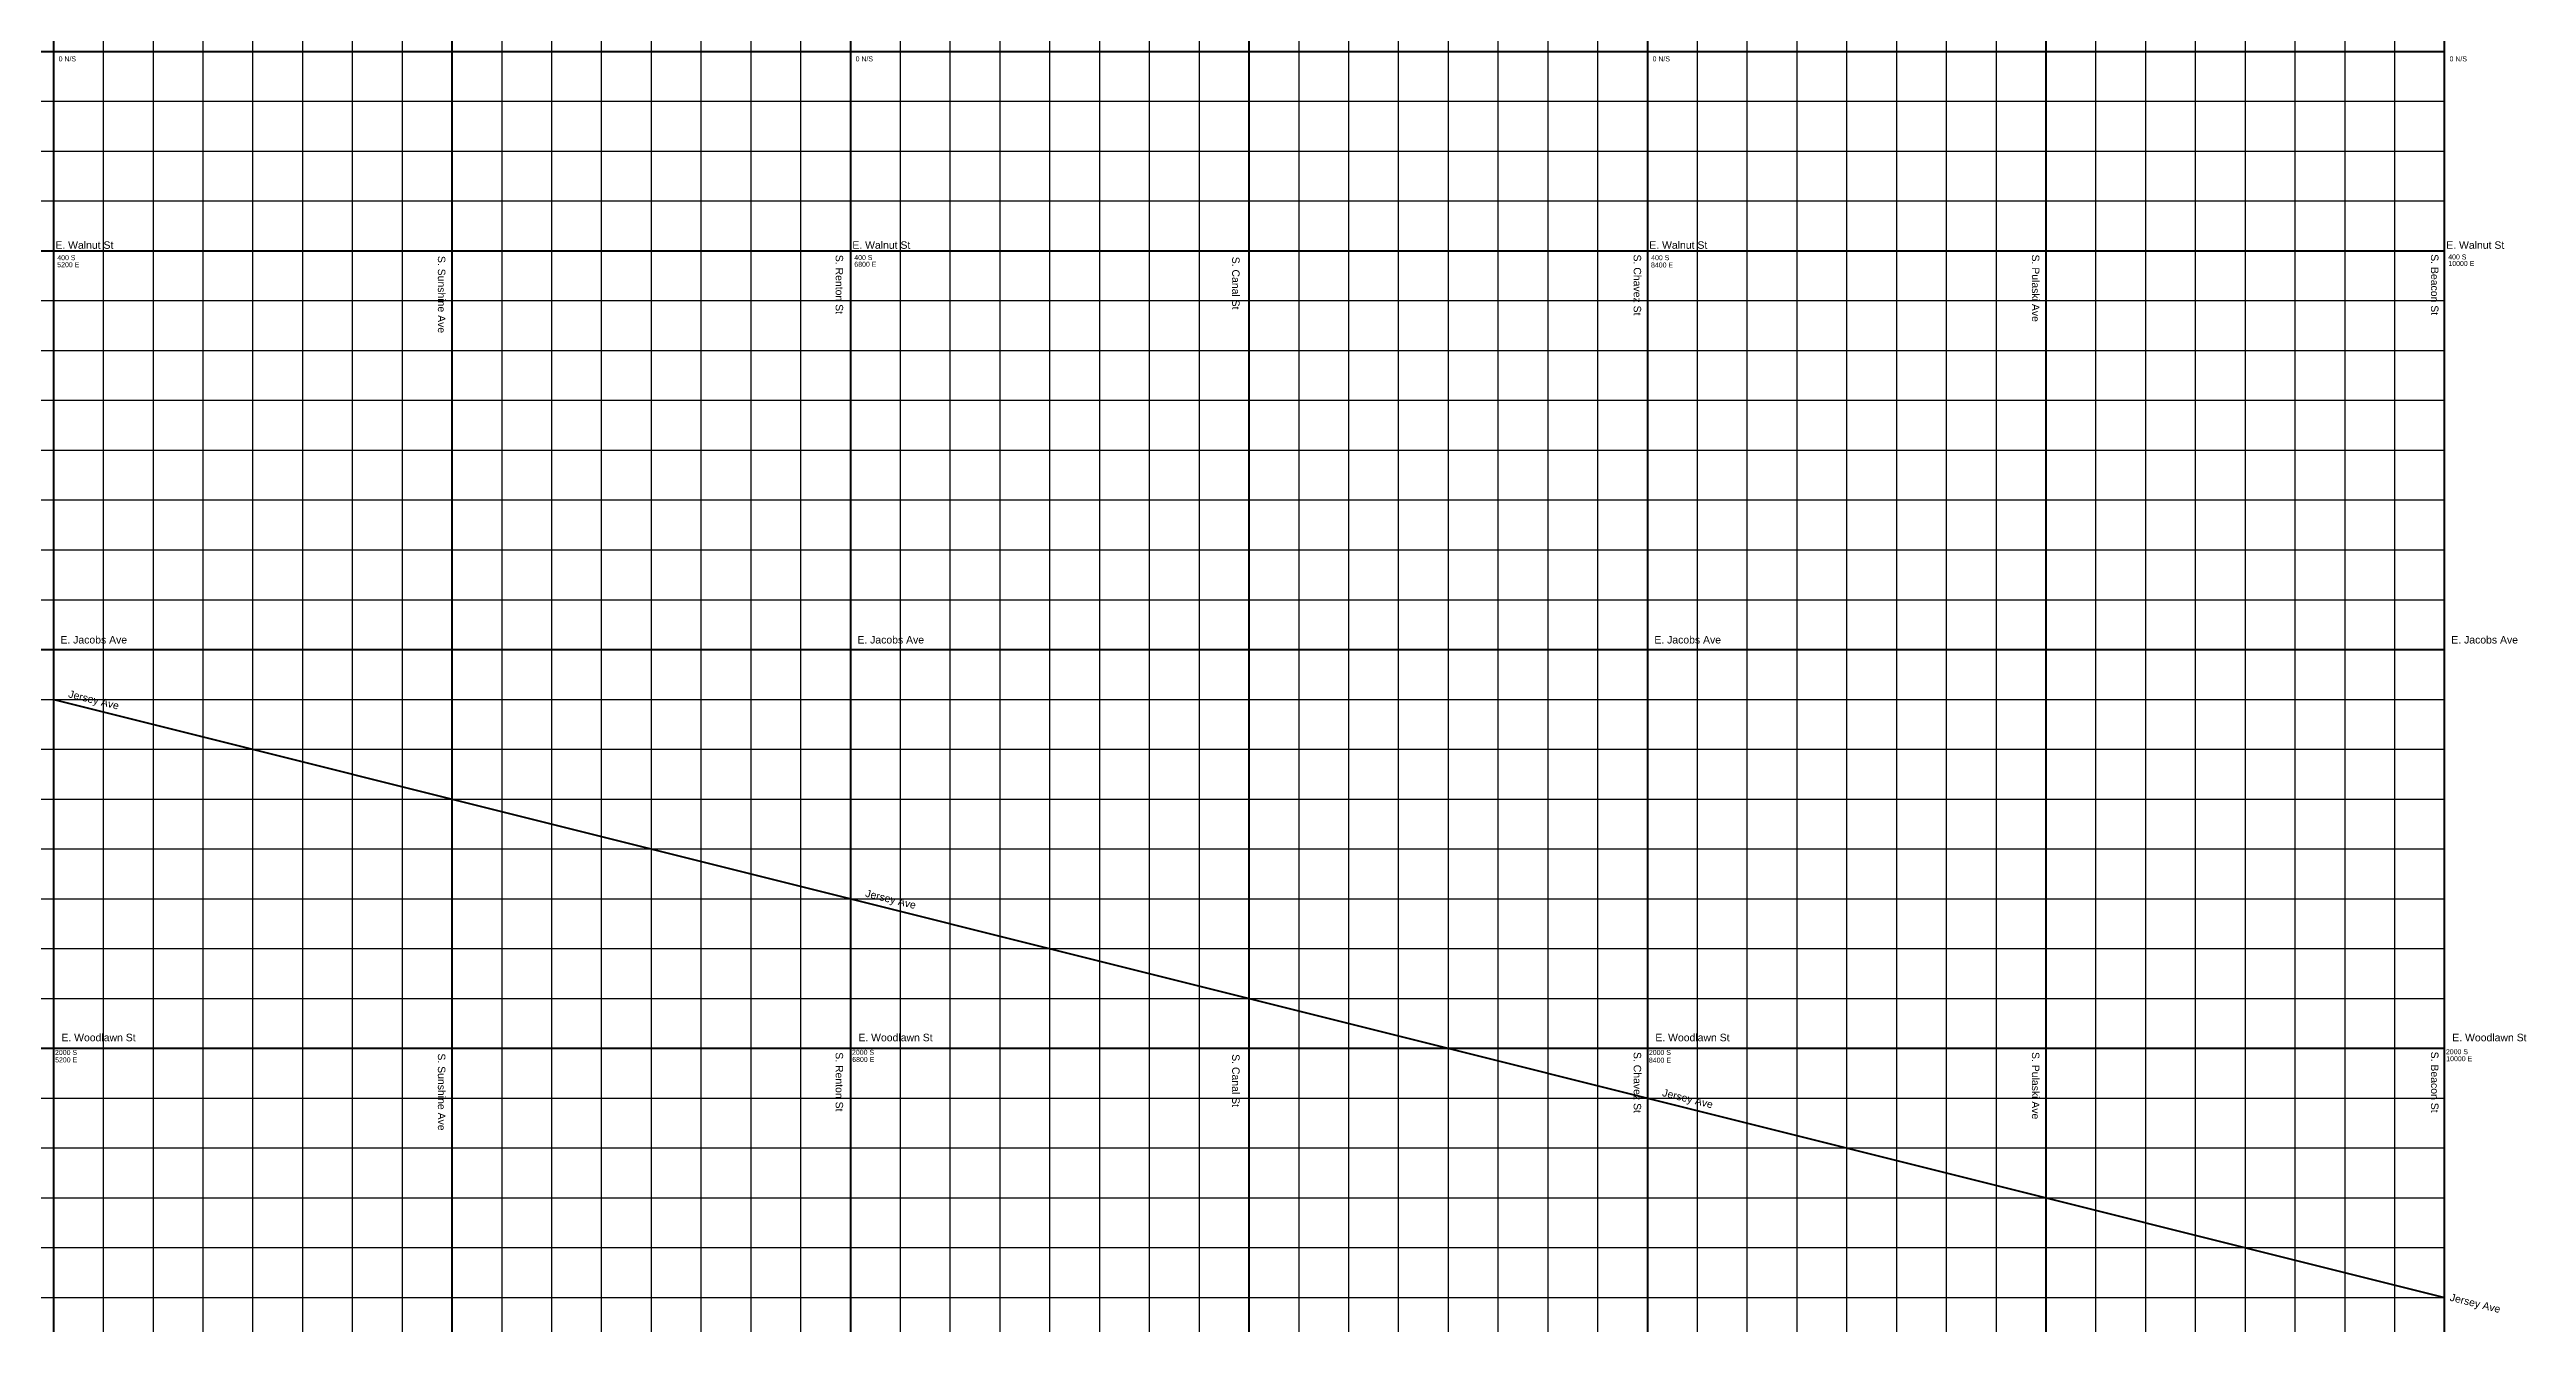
# Model space of a CAD drawing. Header units: inches. Extents: x -196 to 213, y -195 to 213.
# Drawn here: x 111.8 to 211.3, y -43 to 8.1 of the extents above; entities that cross this region are included whole.
import ezdxf

# ---------------------------------------------------------------- set-up
doc = ezdxf.new("R2010")
doc.units = ezdxf.units.IN
doc.header["$MEASUREMENT"] = 0
doc.linetypes.add('DASHED2', pattern=[0.375, 0.25, -0.125])
for name, color, linetype, lineweight in [('dia-major-st', 7, 'Continuous', 80), ('streets-major', 7, 'Continuous', 80), ('streets-minor', 7, 'Continuous', 30), ('text', 7, 'Continuous', 30), ('walking-path-major', 7, 'DASHED2', 25)]:
    doc.layers.add(name, color=color, linetype=linetype, lineweight=lineweight)
doc.styles.get("Standard").update_dxf_attribs({"font": 'arial.ttf'})

msp = doc.modelspace()

# ---------------------------------------------------------------- linework, layer by layer
at = {"layer": 'dia-major-st'}
msp.add_line((112, -18), (208, -42), dxfattribs=at)
at = {"layer": 'streets-major'}
for p, q in [((112, -192), (112, 208)), ((128, -192), (128, 208)), ((192, -192), (192, 208)), ((144, -192), (144, 144)), ((176, -192), (176, 142)), ((160, -192), (160, 134)), ((208, 8), (208, 108)), ((16, 8), (208, 8)), ((208, -92), (208, 8)), ((16, 0), (208, 0)), ((-192, -16), (208, -16)), ((-192, -32), (208, -32))]:
    msp.add_line(p, q, dxfattribs=at)
at = {"layer": 'streets-minor'}
for p, q in [((114, -192), (114, 208)), ((116, -192), (116, 208)), ((118, -192), (118, 208)), ((120, -192), (120, 208)), ((122, -192), (122, 208)), ((124, -192), (124, 208)), ((126, -192), (126, 208)), ((130, -192), (130, 208)), ((132, -192), (132, 208)), ((134, -192), (134, 208)), ((136, -192), (136, 208)), ((138, -192), (138, 208)), ((140, -192), (140, 208)), ((142, -192), (142, 208)), ((172, -192), (172, 142)), ((174, -192), (174, 142)), ((178, -192), (178, 142)), ((180, -192), (180, 142)), ((182, -192), (182, 142)), ((184, -192), (184, 142)), ((188, -192), (188, 142)), ((190, -192), (190, 142)), ((186, -192), (186, 140)), ((146, -192), (146, 134)), ((148, -192), (148, 134)), ((150, -192), (150, 134)), ((152, -192), (152, 134)), ((154, -192), (154, 134)), ((156, -192), (156, 134)), ((158, -192), (158, 134)), ((162, -192), (162, 134)), ((164, -192), (164, 134)), ((166, -192), (166, 134)), ((168, -192), (168, 134)), ((170, -192), (170, 134)), ((194, -192), (194, 80)), ((196, -192), (196, 80)), ((198, -192), (198, 80)), ((200, -192), (200, 80)), ((202, -192), (202, 80)), ((204, -192), (204, 80)), ((206, -192), (206, 80)), ((16, 6), (208, 6)), ((16, 4), (208, 4)), ((16, 2), (208, 2)), ((-192, -2), (208, -2)), ((-192, -4), (208, -4)), ((-192, -6), (208, -6)), ((-192, -8), (208, -8)), ((-192, -10), (208, -10)), ((-192, -12), (208, -12)), ((-192, -14), (208, -14)), ((-192, -18), (208, -18)), ((-192, -20), (208, -20)), ((-192, -22), (208, -22)), ((-192, -24), (208, -24)), ((-192, -26), (208, -26)), ((-192, -28), (208, -28)), ((-192, -30), (208, -30)), ((-192, -34), (208, -34)), ((-192, -36), (208, -36)), ((-192, -38), (208, -38)), ((-192, -40), (208, -40)), ((-192, -42), (208, -42))]:
    msp.add_line(p, q, dxfattribs=at)

# ---------------------------------------------------------------- texts
at = {"layer": 'text'}
for s, height, p in [('0 N/S', 0.2, (112.197, 7.602)), ('0 N/S', 0.2, (144.197, 7.602)), ('0 N/S', 0.2, (176.197, 7.602)), ('0 N/S', 0.2, (208.197, 7.602)), ('400 S', 0.2, (112.143, -0.377)), ('5200 E', 0.2, (112.141, -0.658)), ('400 S', 0.2, (144.144, -0.371)), ('6800 E', 0.2, (144.146, -0.64)), ('400 S', 0.2, (176.14, -0.377)), ('8400 E', 0.2, (176.134, -0.67)), ('400 S', 0.2, (208.144, -0.347)), ('10000 E', 0.2, (208.15, -0.609)), ('E. Jacobs Ave', 0.3, (112.267, -15.759)), ('E. Jacobs Ave', 0.3, (144.267, -15.759)), ('E. Jacobs Ave', 0.3, (176.267, -15.759)), ('E. Jacobs Ave', 0.3, (208.267, -15.759)), ('E. Woodlawn St', 0.3, (112.307, -31.719)), ('E. Woodlawn St', 0.3, (144.307, -31.719)), ('E. Woodlawn St', 0.3, (176.307, -31.719)), ('E. Woodlawn St', 0.3, (208.307, -31.719)), ('2000 S', 0.2, (112.051, -32.269)), ('5200 E', 0.2, (112.056, -32.567)), ('2000 S', 0.2, (144.052, -32.263)), ('6800 E', 0.2, (144.061, -32.55)), ('2000 S', 0.2, (176.047, -32.269)), ('8400 E', 0.2, (176.049, -32.579)), ('2000 S', 0.2, (208.051, -32.239)), ('10000 E', 0.2, (208.065, -32.519))]:
    msp.add_text(s, height=height, dxfattribs=at).set_placement(p)
for s, rotation, p in [('S. Sunshine Ave', 270, (127.424, -0.206)), ('S. Renton St', 270, (143.395, -0.161)), ('S. Canal St', 270, (159.315, -0.238)), ('S. Chavez St', 270, (175.437, -0.15)), ('S. Pulaski Ave', 270, (191.428, -0.151)), ('S. Beacon St', 270, (207.452, -0.137)), ('Jersey Ave', 346, (112.566, -17.913)), ('Jersey Ave', 346, (144.566, -25.913)), ('S. Sunshine Ave', 270, (127.424, -32.206)), ('S. Renton St', 270, (143.395, -32.161)), ('S. Canal St', 270, (159.315, -32.238)), ('S. Chavez St', 270, (175.437, -32.15)), ('S. Pulaski Ave', 270, (191.428, -32.151)), ('S. Beacon St', 270, (207.452, -32.137)), ('Jersey Ave', 346, (176.566, -33.913)), ('Jersey Ave', 346, (208.187, -42.125))]:
    msp.add_text(s, height=0.3, rotation=rotation, dxfattribs=at).set_placement(p)
at = {"layer": 'walking-path-major'}
for p in [(112.065, 0.08), (144.065, 0.08), (176.065, 0.08), (208.065, 0.08)]:
    msp.add_text('E. Walnut St', height=0.3, dxfattribs=at).set_placement(p)

doc.saveas('drawing.dxf')
